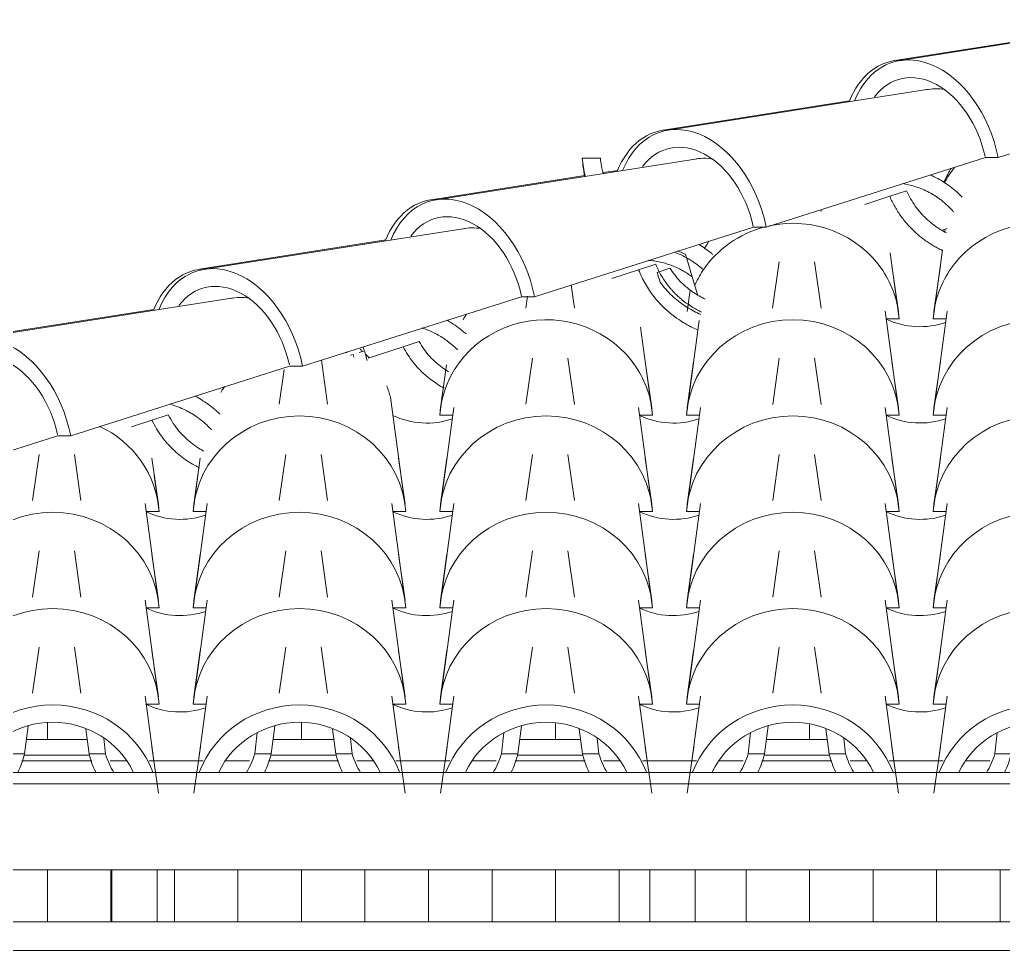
# Model space of a CAD drawing. Header units: millimetres. Extents: x -12976 to 58202, y -2238 to 7407.
# Drawn here: x -10811 to -9726, y 2575 to 3600 of the extents above; entities that cross this region are included whole.
import ezdxf

# ---------------------------------------------------------------- set-up
doc = ezdxf.new("R2010")
doc.units = ezdxf.units.MM
for name, color, linetype, lineweight in [('A-GENM', 13, 'Continuous', 9), ('A-GLAZ-CURT', 52, 'Continuous', 9), ('A-GLAZ-CWMG', 51, 'Continuous', 9), ('A-MASS', 70, 'Continuous', 25), ('A-ROOF', 132, 'Continuous', 9), ('A-ROOF-OTLN', 132, 'Continuous', 9), ('A-ROOF-PATT', 132, 'Continuous', 9)]:
    doc.layers.add(name, color=color, linetype=linetype, lineweight=lineweight)

# ---------------------------------------------------------------- blocks, each defined once
blk = doc.blocks.new('Rectangular Mullion - Ripa-4315949-FACHADA POSTERIOR')
at = {"layer": 'A-GLAZ-CWMG'}
for p, q in [((-10736.1, 2807.1), (-10803.2, 2807.1)), ((-10464.2, 2807.1), (-10531.3, 2807.1)), ((-10192.3, 2807.1), (-10259.4, 2807.1)), ((-9920.4, 2807.1), (-9987.5, 2807.1)), ((-10733.5, 2789.9), (-10805.9, 2789.9)), ((-10461.6, 2789.9), (-10534, 2789.9)), ((-10189.7, 2789.9), (-10262.1, 2789.9)), ((-9917.8, 2789.9), (-9990.2, 2789.9))]:
    blk.add_line(p, q, dxfattribs=at)
blk = doc.blocks.new('Rectangular Mullion - Caibro-4315992-FACHADA POSTERIOR')
at = {"layer": 'A-GLAZ-CWMG'}
for p, q in [((-10708.9, 2663.5), (-10708.9, 2606)), ((-10658.9, 2663.5), (-10708.9, 2663.5)), ((-10658.9, 2606), (-10658.9, 2663.5)), ((-10708.9, 2606), (-10658.9, 2606))]:
    blk.add_line(p, q, dxfattribs=at)
blk = doc.blocks.new('Rectangular Mullion - Caibro-4315993-FACHADA POSTERIOR')
at = {"layer": 'A-GLAZ-CWMG'}
for p, q in [((-10116, 2663.5), (-10116, 2606)), ((-10066, 2663.5), (-10116, 2663.5)), ((-10066, 2606), (-10066, 2663.5)), ((-10116, 2606), (-10066, 2606))]:
    blk.add_line(p, q, dxfattribs=at)
blk = doc.blocks.new('COLONIAL BASE - COLONIAL BASE-4317782-FACHADA POSTERIOR')
at = {"layer": 'A-GLAZ-CURT'}
for p, q in [((-11293.9, 2908.8), (-11286.8, 2858)), ((-11068.2, 2858), (-11061.1, 2908.8)), ((-11157.3, 2783.5), (-11147.7, 2854.7)), ((-10944.3, 2854.7), (-10934.6, 2783.5)), ((-11077.3, 2791.1), (-11073.1, 2821.9)), ((-11281.4, 2818.4), (-11277.7, 2791.1)), ((-11259.7, 2791.1), (-11261.7, 2808)), ((-11095.3, 2791.1), (-11092.5, 2814.6)), ((-11155.2, 2798.8), (-11162.4, 2748)), ((-10929.6, 2748), (-10936.7, 2798.8)), ((-11277.7, 2791.1), (-11259.7, 2791.1)), ((-11095.3, 2791.1), (-11077.3, 2791.1))]:
    blk.add_line(p, q, dxfattribs=at)
for centre, major_axis, start_param, end_param in [((-11046, 2732.6), (117.5, 0), 0.348057, 2.793536), ((-11046, 2732.6), (97.5, 0), 0.425177, 2.716415), ((-11177.5, 2812.9), (102.8, 0), 3.36491, 3.584479), ((-11177.5, 2812.9), (85.3, 0), 3.411763, 3.68386), ((-11177.5, 2812.9), (85.3, 0), 5.740918, 6.013015), ((-11177.5, 2812.9), (102.8, 0), 5.840299, 6.059868)]:
    blk.add_ellipse(centre, major_axis=major_axis, ratio=0.957826, start_param=start_param, end_param=end_param, dxfattribs=at)
blk = doc.blocks.new('COLONIAL BASE - COLONIAL BASE-V51-FACHADA POSTERIOR')
at = {"layer": 'A-GLAZ-CURT'}
for p, q in [((-9934.4, 2908.8), (-9927.3, 2858)), ((-9708.8, 2858), (-9701.6, 2908.8)), ((-9797.9, 2783.5), (-9788.2, 2854.7)), ((-9584.8, 2854.7), (-9575.2, 2783.5)), ((-9717.8, 2791.1), (-9713.7, 2821.9)), ((-9921.9, 2818.4), (-9918.2, 2791.1)), ((-9900.2, 2791.1), (-9902.2, 2808)), ((-9735.9, 2791.1), (-9733, 2814.6)), ((-9795.8, 2798.8), (-9802.9, 2748)), ((-9570.1, 2748), (-9577.3, 2798.8)), ((-9918.2, 2791.1), (-9900.2, 2791.1)), ((-9735.9, 2791.1), (-9717.8, 2791.1))]:
    blk.add_line(p, q, dxfattribs=at)
for centre, major_axis, start_param, end_param in [((-9686.5, 2732.6), (117.5, 0), 0.348057, 2.793536), ((-9686.5, 2732.6), (97.5, 0), 0.425177, 2.716415), ((-9818, 2812.9), (102.8, 0), 3.36491, 3.584479), ((-9818, 2812.9), (85.3, 0), 3.411763, 3.674931), ((-9818, 2812.9), (85.3, 0), 5.740918, 6.013015), ((-9818, 2812.9), (102.8, 0), 5.840299, 6.059868)]:
    blk.add_ellipse(centre, major_axis=major_axis, ratio=0.957826, start_param=start_param, end_param=end_param, dxfattribs=at)
blk = doc.blocks.new('COLONIAL BASE - COLONIAL BASE-V52-FACHADA POSTERIOR')
at = {"layer": 'A-GLAZ-CURT'}
for p, q in [((-11022, 3015), (-11014.9, 2964.1)), ((-10796.3, 2964.1), (-10789.2, 3015)), ((-10891.4, 2845.9), (-10875.8, 2960.8)), ((-10672.4, 2960.8), (-10656.8, 2845.9)), ((-10883.4, 2905), (-10890.5, 2854.2)), ((-10657.7, 2854.2), (-10664.8, 2905)), ((-10877, 2845.9), (-10891.4, 2845.9)), ((-10656.8, 2845.9), (-10671.2, 2845.9))]:
    blk.add_line(p, q, dxfattribs=at)
for centre, major_axis, start_param, end_param in [((-10774.1, 2838.8), (117.5, 0), 0.063873, 3.077719), ((-10905.6, 2919.1), (85.3, 0), 4.253685, 5.051809)]:
    blk.add_ellipse(centre, major_axis=major_axis, ratio=0.957826, start_param=start_param, end_param=end_param, dxfattribs=at)
blk = doc.blocks.new('Colonial cumeeira - hip-4041825-FACHADA POSTERIOR')
at = {"layer": 'A-GENM', "color": 8}
for p, q in [((-9845.8, 3555.4), (-9640.3, 3587.6)), ((-10101.4, 3478.7), (-9895.9, 3510.9)), ((-10357, 3402), (-10187.8, 3428.5)), ((-10167, 3431.8), (-10151.4, 3434.2)), ((-10612.5, 3325.4), (-10407, 3357.6)), ((-10868.1, 3248.7), (-10662.5, 3280.9))]:
    blk.add_line(p, q, dxfattribs=at)
for centre in [(-9819.6, 3441.1), (-10075.1, 3364.4), (-10330.7, 3287.8), (-10586.2, 3211.1)]:
    blk.add_ellipse(centre, major_axis=(-33.8, 112.5), ratio=0.691714, start_param=6.078575, end_param=7.006109, dxfattribs=at)
blk = doc.blocks.new('Colonial cumeeira - hip-4041867-FACHADA POSTERIOR')
at = {"layer": 'A-GENM', "color": 8}
for p, q in [((-9552.8, 3600.4), (-9840.2, 3555.4)), ((-9808.4, 3523.7), (-10095.7, 3478.7)), ((-9732.1, 3448.4), (-9490.6, 3525.1)), ((-9987.6, 3371.8), (-9746.2, 3448.5)), ((-9746.3, 3448.4), (-9732.1, 3448.4)), ((-10063.9, 3447), (-10351.3, 3402)), ((-10243.2, 3295.1), (-10001.7, 3371.8)), ((-10001.8, 3371.8), (-9987.6, 3371.8)), ((-10319.5, 3370.4), (-10606.8, 3325.4)), ((-10575, 3293.7), (-10862.4, 3248.7)), ((-10498.8, 3218.4), (-10257.4, 3295.1)), ((-10257.4, 3295.1), (-10243.2, 3295.1)), ((-10754.3, 3141.8), (-10513, 3218.4)), ((-10512.9, 3218.4), (-10498.8, 3218.4)), ((-11009.9, 3065.1), (-10768.7, 3141.7)), ((-10768.5, 3141.8), (-10754.3, 3141.8))]:
    blk.add_line(p, q, dxfattribs=at)
for centre, major_axis, start_param, end_param in [((-9813.9, 3441.1), (-33.8, 112.5), 4.571652, 6.997772), ((-9813.9, 3441.1), (-28, 93.4), 4.596609, 6.758933), ((-9786, 3426.5), (-28.7, 95.8), 5.937786, 6.240974), ((-10069.5, 3364.4), (-33.8, 112.5), 4.571652, 6.997772), ((-10069.5, 3364.4), (-28, 93.4), 4.593347, 6.758933), ((-10041.6, 3349.8), (-28.7, 95.8), 5.937786, 6.240974), ((-10325, 3287.8), (-33.8, 112.5), 4.571652, 6.997772), ((-10325, 3287.8), (-28, 93.4), 4.590645, 6.758933), ((-10297.1, 3273.1), (-28.7, 95.8), 5.937786, 6.240974), ((-10580.6, 3211.1), (-33.8, 112.5), 4.571652, 6.997772), ((-10580.6, 3211.1), (-28, 93.4), 4.601198, 6.758933), ((-10552.7, 3196.5), (-28.7, 95.8), 5.937786, 6.240974), ((-10836.1, 3134.4), (-33.8, 112.5), 4.571652, 6.997772), ((-10836.1, 3134.4), (-28, 93.4), 4.598502, 6.758933)]:
    blk.add_ellipse(centre, major_axis=major_axis, ratio=0.691714, start_param=start_param, end_param=end_param, dxfattribs=at)

msp = doc.modelspace()

# ---------------------------------------------------------------- hatches: boundary and pattern name
at = {"layer": 'A-ROOF-PATT'}
h = msp.add_hatch(dxfattribs=at)
h.set_pattern_fill('FP_2', color=256, style=0, pattern_type=2)
h.set_pattern_definition([(90, (0, 8754.066), (-70, 4e-15), [])])
h.paths.add_polyline_path([(-6226, 2606), (-5965.8, 2606), (-5965.8, 2663.6), (-6508.7, 2663.5), (-6508.7, 2606), (-6270.7, 2606)])
h.paths.add_polyline_path([(-11724.1, 2606), (-11301.7, 2606), (-11301.7, 2663.6), (-11583.5, 2663.6), (-11775.4, 2606)])
h.paths.add_polyline_path([(-11251.7, 2606), (-10708.9, 2606), (-10708.9, 2663.6), (-11251.7, 2663.5)])
h.paths.add_polyline_path([(-10658.9, 2606), (-10116, 2606), (-10116, 2663.6), (-10658.9, 2663.5)])
h.paths.add_polyline_path([(-1815.6, 2606), (-1815.6, 2663.6), (-2358.5, 2663.5), (-2358.5, 2606), (-1845.4, 2606)])
h.paths.add_polyline_path([(-10066, 2606), (-9523.1, 2606), (-9523.1, 2663.6), (-10066, 2663.5)])
h.paths.add_polyline_path([(-9473.1, 2606), (-8930.2, 2606), (-8930.2, 2663.6), (-9473.1, 2663.5)])
h.paths.add_polyline_path([(-8880.2, 2606), (-8337.3, 2606), (-8337.3, 2663.6), (-8880.2, 2663.5)])
h.paths.add_polyline_path([(-8287.3, 2606), (-7744.4, 2606), (-7744.4, 2663.6), (-8287.3, 2663.5)])
h.paths.add_polyline_path([(-7694.4, 2606), (-7151.6, 2606), (-7151.6, 2663.6), (-7694.4, 2663.5)])
h.paths.add_polyline_path([(-7101.6, 2606), (-6558.7, 2606), (-6558.7, 2663.6), (-7101.6, 2663.5)])
h.paths.add_polyline_path([(-2426.5, 2606), (-2408.5, 2606), (-2408.5, 2663.6), (-2951.4, 2663.5), (-2951.4, 2606), (-2515.9, 2606)])
h.paths.add_polyline_path([(-5915.8, 2606), (-5372.9, 2606), (-5372.9, 2663.6), (-5915.8, 2663.5)])
h.paths.add_polyline_path([(-5322.9, 2606), (-4780, 2606), (-4780, 2663.6), (-5322.9, 2663.5)])
h.paths.add_polyline_path([(-4730, 2606), (-4187.1, 2606), (-4187.1, 2663.6), (-4730, 2663.5)])
h.paths.add_polyline_path([(-4137.1, 2606), (-3594.3, 2606), (-3594.3, 2663.6), (-4137.1, 2663.5)])
h.paths.add_polyline_path([(-3544.3, 2606), (-3001.4, 2606), (-3001.4, 2663.6), (-3544.3, 2663.5)])
h.paths.add_polyline_path([(-5064.4, 2807.1), (-5026.4, 2807.1), (-5027.9, 2818.4), (-5041.2, 2823.2), (-5064.4, 2826), (-5088.4, 2823.1), (-5091.5, 2821.9), (-5093.5, 2807.1), (-5078.6, 2807.1)])
h.paths.add_polyline_path([(-2918.4, 2807.1), (-2851.2, 2807.1), (-2852.7, 2818.4), (-2866.1, 2823.2), (-2889.2, 2826), (-2913.3, 2823.1), (-2916.4, 2821.9), (-2918.2, 2808.3)])
h.paths.add_polyline_path([(-9131.5, 2807.1), (-9104.7, 2807.1), (-9106.3, 2818.4), (-9119.6, 2823.2), (-9142.7, 2826), (-9166.8, 2823.1), (-9169.9, 2821.9), (-9171.9, 2807.1), (-9142.7, 2807.1)])
h.paths.add_polyline_path([(-7790.5, 2807.1), (-7745.3, 2807.1), (-7746.8, 2818.4), (-7760.2, 2823.2), (-7783.3, 2826), (-7807.3, 2823.1), (-7810.4, 2821.9), (-7812.4, 2807.1), (-7797.5, 2807.1)])
h.paths.add_polyline_path([(-5298.2, 2807.1), (-5299.8, 2818.4), (-5313.1, 2823.2), (-5322.9, 2824.4), (-5322.9, 2807.1), (-5307.1, 2807.1)])
h.paths.add_polyline_path([(-3403.8, 2807.1), (-3395, 2807.1), (-3396.5, 2818.4), (-3409.9, 2823.2), (-3433, 2826), (-3457, 2823.1), (-3460.1, 2821.9), (-3462.1, 2807.1), (-3409, 2807.1)])
h.paths.add_polyline_path([(-1830.8, 2807.1), (-1815.6, 2807.1), (-1815.9, 2824.3), (-1825.7, 2823.1), (-1828.8, 2821.9), (-1829.8, 2814.6)])
h.paths.add_polyline_path([(-2102.7, 2807.1), (-2035.5, 2807.1), (-2037.1, 2818.4), (-2050.4, 2823.2), (-2073.6, 2826), (-2097.6, 2823.1), (-2100.7, 2821.9), (-2101.7, 2814.6)])
h.paths.add_polyline_path([(-3938.8, 2807.1), (-3940.3, 2818.4), (-3952.8, 2823.1), (-3976.8, 2826), (-4000.8, 2823.1), (-4003.9, 2821.9), (-4005.9, 2807.1), (-3946.3, 2807.1)])
h.paths.add_polyline_path([(-5570.1, 2807.1), (-5571.7, 2818.4), (-5585, 2823.2), (-5608.1, 2826), (-5632.2, 2823.1), (-5635.3, 2821.9), (-5637.3, 2807.1), (-5578.9, 2807.1)])
h.paths.add_polyline_path([(-11022.9, 2807.1), (-11008, 2807.1), (-11009.5, 2818.4), (-11022.9, 2823.2), (-11044.6, 2825.3), (-11044.6, 2807.1), (-11033.2, 2807.1)])
h.paths.add_polyline_path([(-8880.2, 2807.1), (-8832.8, 2807.1), (-8834.4, 2818.4), (-8847.7, 2823.2), (-8870.9, 2826), (-8880.2, 2824.9), (-8880.2, 2823.1)])
h.paths.add_polyline_path([(-9385.4, 2807.1), (-9376.6, 2807.1), (-9378.2, 2818.4), (-9391.5, 2823.2), (-9414.6, 2826), (-9438.7, 2823.1), (-9441.8, 2821.9), (-9443.8, 2807.1), (-9390.6, 2807.1)])
h.paths.add_polyline_path([(-4792.5, 2807.1), (-4780, 2807.1), (-4780, 2824.5), (-4792.5, 2826), (-4816.5, 2823.1), (-4819.6, 2821.9), (-4821.6, 2807.1), (-4806.7, 2807.1)])
h.paths.add_polyline_path([(-9929.2, 2807.1), (-9920.4, 2807.1), (-9921.9, 2818.4), (-9936.1, 2823.3), (-9958.4, 2826), (-9982.4, 2823.1), (-9985.5, 2821.9), (-9987.5, 2807.1), (-9934.4, 2807.1)])
h.paths.add_polyline_path([(-5842, 2807.1), (-5843.6, 2818.4), (-5856.9, 2823.2), (-5880, 2826), (-5904.1, 2823.1), (-5907.2, 2821.9), (-5909.2, 2807.1), (-5850.8, 2807.1)])
h.paths.add_polyline_path([(-6122.7, 2807.1), (-6113.9, 2807.1), (-6115.5, 2818.4), (-6128.8, 2823.2), (-6151.9, 2826), (-6176, 2823.1), (-6179.1, 2821.9), (-6181.1, 2807.1), (-6127.9, 2807.1)])
h.paths.add_polyline_path([(-3666.9, 2807.1), (-3668.4, 2818.4), (-3680.9, 2823.1), (-3704.9, 2826), (-3728.9, 2823.1), (-3732, 2821.9), (-3734, 2807.1), (-3675.7, 2807.1)])
h.paths.add_polyline_path([(-10788.3, 2807.1), (-10736.1, 2807.1), (-10737.6, 2818.4), (-10750.1, 2823.1), (-10774.1, 2826), (-10798.1, 2823.1), (-10801.2, 2821.9), (-10803.2, 2807.1), (-10798.1, 2807.1)])
h.paths.add_polyline_path([(-8599, 2807.1), (-8560.9, 2807.1), (-8562.5, 2818.4), (-8575.8, 2823.2), (-8599, 2826), (-8623, 2823.1), (-8626.1, 2821.9), (-8628.1, 2807.1), (-8613.2, 2807.1)])
h.paths.add_polyline_path([(-2617.3, 2807.1), (-2584.6, 2807.1), (-2584.6, 2819.8), (-2594.2, 2823.2), (-2617.3, 2826), (-2641.4, 2823.1), (-2644.5, 2821.9), (-2646.5, 2807.1), (-2631.6, 2807.1)])
h.paths.add_polyline_path([(-6394.6, 2807.1), (-6385.8, 2807.1), (-6387.3, 2818.4), (-6400.7, 2823.2), (-6423.8, 2826), (-6449.5, 2822.5), (-6450.9, 2821.9), (-6453, 2807.1), (-6399.8, 2807.1)])
h.paths.add_polyline_path([(-10526.2, 2807.1), (-10464.2, 2807.1), (-10465.7, 2818.4), (-10478.2, 2823.1), (-10502.2, 2826), (-10526.2, 2823.1), (-10529.3, 2821.9), (-10531.3, 2807.1)])
h.paths.add_polyline_path([(-4520.6, 2807.1), (-4482.6, 2807.1), (-4484.1, 2818.4), (-4497.5, 2823.2), (-4520.6, 2826), (-4544.6, 2823.1), (-4547.7, 2821.9), (-4549.7, 2807.1), (-4534.8, 2807.1)])
h.paths.add_polyline_path([(-2316.2, 2807.1), (-2307.4, 2807.1), (-2309, 2818.4), (-2322.3, 2823.2), (-2345.4, 2826), (-2358.5, 2824.4), (-2358.5, 2807.1), (-2321.4, 2807.1)])
h.paths.add_polyline_path([(-8337.3, 2807.1), (-8337.3, 2824.8), (-8351.1, 2823.1), (-8354.2, 2821.9), (-8356.2, 2807.1), (-8341.3, 2807.1)])
h.paths.add_polyline_path([(-6666.5, 2807.1), (-6657.7, 2807.1), (-6659.2, 2818.4), (-6673, 2823.3), (-6695.7, 2826), (-6714.6, 2823.7), (-6714.6, 2807.1), (-6671.7, 2807.1)])
h.paths.add_polyline_path([(-3190.3, 2807.1), (-3123.1, 2807.1), (-3124.6, 2818.4), (-3138, 2823.2), (-3161.1, 2826), (-3186.4, 2822.6), (-3188.2, 2821.9), (-3189.2, 2814.6)])
h.paths.add_polyline_path([(-9657.3, 2807.1), (-9648.5, 2807.1), (-9650, 2818.4), (-9663.4, 2823.2), (-9686.5, 2826), (-9712.6, 2822.3), (-9713.7, 2821.9), (-9715.7, 2807.1), (-9662.5, 2807.1)])
h.paths.add_polyline_path([(-4277.8, 2807.1), (-4210.7, 2807.1), (-4212.2, 2818.4), (-4224.7, 2823.1), (-4248.7, 2826), (-4272.7, 2823.1), (-4275.8, 2821.9), (-4276.8, 2814.6)])
h.paths.add_polyline_path([(-7525.6, 2807.1), (-7473.4, 2807.1), (-7474.9, 2818.4), (-7487.4, 2823.1), (-7511.4, 2826), (-7535.4, 2823.1), (-7538.5, 2821.9), (-7540.5, 2807.1), (-7535.4, 2807.1)])
h.paths.add_polyline_path([(-6929.6, 2807.1), (-6931.1, 2818.4), (-6943.6, 2823.1), (-6967.6, 2826), (-6991.6, 2823.1), (-6994.7, 2821.9), (-6996.7, 2807.1), (-6938.4, 2807.1)])
h.paths.add_polyline_path([(-8069.4, 2807.1), (-8017.2, 2807.1), (-8018.7, 2818.4), (-8032, 2823.2), (-8055.2, 2826), (-8079.2, 2823.1), (-8082.3, 2821.9), (-8084.3, 2807.1), (-8079.2, 2807.1)])
h.paths.add_polyline_path([(-10254.3, 2807.1), (-10192.3, 2807.1), (-10193.8, 2818.4), (-10206.3, 2823.1), (-10230.3, 2826), (-10254.3, 2823.1), (-10257.4, 2821.9), (-10259.4, 2807.1)])
h.paths.add_polyline_path([(-7201.5, 2807.1), (-7203, 2818.4), (-7215.5, 2823.1), (-7239.5, 2826), (-7263.5, 2823.1), (-7266.6, 2821.9), (-7268.6, 2807.1), (-7209.4, 2807.1)])

# ---------------------------------------------------------------- linework, layer by layer
at = {"layer": 'A-GLAZ-CURT'}
for p, q in [((-10187.7, 3427.6), (-10190.5, 3447.8)), ((-10190.5, 3447.8), (-10170.4, 3447.8)), ((-10187.9, 3427.5), (-10189.6, 3439.6)), ((-9878.9, 3396.8), (-9851.6, 3405.7)), ((-9851.6, 3405.7), (-9833, 3411.8)), ((-9927.6, 3390.7), (-9927.3, 3388.8)), ((-9793.6, 3368.3), (-9788.1, 3370.1)), ((-9790.8, 3366.6), (-9790.5, 3368.9)), ((-10076.8, 3341.8), (-10069.4, 3317.1)), ((-9851, 3343.3), (-9841.2, 3270.6)), ((-9803.8, 3270.6), (-9793.5, 3346.6)), ((-10128.4, 3324.8), (-10109.5, 3331)), ((-9980.7, 3282.6), (-9973.5, 3333.4)), ((-9842, 3278.8), (-9849.2, 3329.6)), ((-9795.8, 3329.6), (-9802.9, 3278.8)), ((-10157.7, 3315.2), (-10128.4, 3324.8)), ((-10108, 3321.9), (-10093.8, 3326.5)), ((-10104.7, 3311.2), (-10108, 3321.9)), ((-10202.7, 3308), (-10199.2, 3282.6)), ((-10063.5, 3297.5), (-10069.4, 3317.1)), ((-10071.5, 3302.3), (-10074.8, 3278.8)), ((-10252.6, 3282.6), (-10250.8, 3295.7)), ((-9856.7, 3279.3), (-9841.2, 3164.4)), ((-10075.7, 3164.4), (-10061.5, 3268.8)), ((-9841.2, 3270.6), (-9855.5, 3270.6)), ((-9789.4, 3270.6), (-9803.8, 3270.6)), ((-10126.2, 3261.5), (-10113, 3164.4)), ((-10387.9, 3239.9), (-10370.3, 3245.7)), ((-10446, 3230.5), (-10442.8, 3231.5)), ((-10436.2, 3233.7), (-10430.6, 3235.5)), ((-10430.8, 3236.1), (-10431.8, 3239.5)), ((-10427.4, 3224.7), (-10430.6, 3235.5)), ((-10426.4, 3227.3), (-10387.9, 3239.9)), ((-10477.9, 3225.1), (-10471.1, 3176.5)), ((-10252.6, 3176.5), (-10245.4, 3227.3)), ((-10113.9, 3172.6), (-10121, 3223.5)), ((-10067.7, 3223.5), (-10074.8, 3172.6)), ((-9842, 3172.6), (-9849.2, 3223.5)), ((-10524.4, 3176.5), (-10519.1, 3214.9)), ((-10340.1, 3219.9), (-10346.7, 3172.6)), ((-10402, 3184.2), (-10384.9, 3058.2)), ((-10347.6, 3164.4), (-10345.2, 3182.1)), ((-10347.6, 3058.2), (-10332, 3173.1)), ((-10128.6, 3173.1), (-10113, 3058.2)), ((-10687.2, 3151.6), (-10664.7, 3158.9)), ((-10664.7, 3158.9), (-10646.7, 3164.8)), ((-10333.2, 3164.4), (-10347.6, 3164.4)), ((-10113, 3164.4), (-10127.4, 3164.4)), ((-10061.3, 3164.4), (-10075.7, 3164.4)), ((-9841.2, 3164.4), (-9855.5, 3164.4)), ((-10796.3, 3070.3), (-10789.2, 3121.1)), ((-10657.7, 3066.5), (-10664.8, 3117.3)), ((-10611.5, 3117.3), (-10618.6, 3066.5)), ((-10385.8, 3066.5), (-10392.9, 3117.3)), ((-10339.6, 3117.3), (-10346.7, 3066.5)), ((-10113.9, 3066.5), (-10121, 3117.3)), ((-10662.2, 3097.9), (-10656.8, 3058.2)), ((-10619.5, 3058.2), (-10613.7, 3100.7)), ((-10672.4, 3067), (-10656.8, 2952.1)), ((-10656.8, 3058.2), (-10671.2, 3058.2)), ((-10605.1, 3058.2), (-10619.5, 3058.2)), ((-10384.9, 3058.2), (-10399.3, 3058.2)), ((-10333.2, 3058.2), (-10347.6, 3058.2)), ((-10113, 3058.2), (-10127.4, 3058.2)), ((-10657.7, 2960.3), (-10664.8, 3011.2)), ((-10656.8, 2952.1), (-10671.2, 2952.1))]:
    msp.add_line(p, q, dxfattribs=at)
for centre, major_axis, start_param, end_param in [((-10073.2, 3455), (117.5, 0), 3.205466, 3.387435), ((-10073.2, 3455), (97.5, 0), 3.218592, 3.404761), ((-9686.5, 3369.5), (117.5, 0), 2.490808, 2.672952), ((-9958.4, 3263.4), (117.5, 0), 0.566181, 1.79609), ((-9686.5, 3263.4), (117.5, 0), 0.063873, 2.575412), ((-9958.4, 3263.4), (117.5, 0), 1.836557, 2.575412), ((-9958.4, 3263.4), (117.5, 0), 2.575415, 2.744618), ((-9958.4, 3263.4), (117.5, 0), 0.063873, 0.566178), ((-9686.5, 3263.4), (117.5, 0), 2.575415, 3.077719), ((-10230.3, 3157.2), (117.5, 0), 0.566181, 3.077719), ((-9958.4, 3157.2), (117.5, 0), 0.063873, 3.077719), ((-9818, 3343.7), (85.3, 0), 4.253685, 5.051809), ((-10502.2, 3162.4), (102.8, 0), 0.827578, 0.861983), ((-10502.2, 3162.4), (102.8, 0), 0.727108, 0.774707), ((-10230.3, 3157.2), (117.5, 0), 0.063873, 0.565558), ((-10502.2, 3162.4), (102.8, 0), 0.223318, 0.358535), ((-10502.2, 3051.1), (117.5, 0), 0.063873, 3.077719), ((-10361.8, 3237.5), (85.3, 0), 4.253685, 5.051809), ((-10230.3, 3051.1), (117.5, 0), 0.063873, 3.077719), ((-10089.9, 3237.5), (85.3, 0), 4.253685, 5.051809), ((-10774.1, 3051.1), (117.5, 0), 0.063873, 1.118572), ((-10774.1, 2944.9), (117.5, 0), 0.063873, 3.077719), ((-10633.7, 3131.4), (85.3, 0), 4.253685, 5.051809), ((-10361.8, 3131.4), (85.3, 0), 4.253685, 5.051809)]:
    msp.add_ellipse(centre, major_axis=major_axis, ratio=0.957826, start_param=start_param, end_param=end_param, dxfattribs=at)
for points, knots in [([(-9807.1, 3429.3), (-9805.5, 3428.7), (-9801.4, 3426.7), (-9794.6, 3423.1), (-9787, 3418.1), (-9780.8, 3413.3), (-9776, 3409.1), (-9773.4, 3406.5), (-9771.9, 3405), (-9771.6, 3404.7)], [-0.2105163, -0.2105163, -0.2105163, -0.2105163, -0.1944444, -0.1666667, -0.1388889, -0.1111111, -0.0972222, -0.0833333, -0.0795822, -0.0795822, -0.0795822, -0.0795822]), ([(-9784, 3436.2), (-9784.6, 3435.3), (-9786, 3432.8), (-9788.2, 3428.7), (-9790.2, 3424.8), (-9791.4, 3422.4), (-9791.7, 3421.6)], [-0.11960436, -0.11960436, -0.11960436, -0.11960436, -0.11111111, -0.09722222, -0.08333333, -0.07687048, -0.07687048, -0.07687048, -0.07687048]), ([(-9780.9, 3388.2), (-9781.6, 3389), (-9784.2, 3392.1), (-9788.1, 3395.9), (-9792.5, 3399.7), (-9795.9, 3402.4), (-9799.3, 3404.8), (-9804, 3407.8), (-9810, 3411.1), (-9817.2, 3414.3), (-9826.3, 3417.5), (-9833, 3419), (-9837.2, 3419.7)], [-0.9478574, -0.9478574, -0.9478574, -0.9478574, -0.9375, -0.90625, -0.890625, -0.875, -0.859375, -0.84375, -0.8125, -0.78125, -0.75, -0.6964503, -0.6964503, -0.6964503, -0.6964503]), ([(-9793.7, 3346.1), (-9794.4, 3346.4), (-9796.6, 3347.5), (-9800.4, 3349.5), (-9805.1, 3352.2), (-9809.7, 3355.2), (-9814.3, 3358.4), (-9818.8, 3361.9), (-9823.1, 3365.7), (-9827.3, 3369.8), (-9831.5, 3374.1), (-9835.5, 3378.7), (-9840.4, 3385.2), (-9845.9, 3394), (-9849.8, 3401.7), (-9851.6, 3405.7)], [-0.3997831, -0.3997831, -0.3997831, -0.3997831, -0.3888889, -0.3611111, -0.3333333, -0.3055556, -0.2777778, -0.25, -0.2222222, -0.1944444, -0.1666667, -0.1388889, -0.1111111, -0.0555556, 0, 0, 0, 0]), ([(-9833, 3411.8), (-9831.7, 3408.8), (-9828.7, 3402.9), (-9823.6, 3394.9), (-9818.8, 3388.8), (-9814.6, 3384.3), (-9810.4, 3380.1), (-9805.9, 3376.3), (-9801.3, 3372.8), (-9796.7, 3369.6), (-9792.6, 3367.2), (-9789.7, 3365.6), (-9789.1, 3365.3)], [-1, -1, -1, -1, -0.95, -0.9, -0.85, -0.825, -0.8, -0.75, -0.725, -0.7, -0.65, -0.6392361, -0.6392361, -0.6392361, -0.6392361]), ([(-10061.8, 3352.6), (-10059.5, 3351.1), (-10054.7, 3348), (-10049.6, 3344.1), (-10046.9, 3341.8), (-10046.4, 3341.4)], [-0.4977138, -0.4977138, -0.4977138, -0.4977138, -0.4375, -0.375, -0.3625766, -0.3625766, -0.3625766, -0.3625766]), ([(-10050.9, 3356.3), (-10051.1, 3355.9), (-10052.7, 3353.3), (-10054.3, 3350.7), (-10055.6, 3348.4)], [-0.16124109, -0.16124109, -0.16124109, -0.16124109, -0.15789474, -0.13709723, -0.13709723, -0.13709723, -0.13709723]), ([(-10057.5, 3325.1), (-10057.9, 3325.5), (-10059.9, 3327.2), (-10063.9, 3330.5), (-10069.8, 3334.6), (-10078.1, 3339.5), (-10084.3, 3342.4), (-10088.4, 3344)], [-0.6403303, -0.6403303, -0.6403303, -0.6403303, -0.625, -0.5714286, -0.5, -0.4285714, -0.2987773, -0.2987773, -0.2987773, -0.2987773]), ([(-10069.4, 3317.1), (-10072.7, 3319.5), (-10077.7, 3322.8), (-10084.6, 3326.4), (-10089.9, 3328.7), (-10095.1, 3330.7), (-10102.2, 3332.8), (-10109.7, 3334.4), (-10115.5, 3335.1), (-10117.7, 3335.2)], [-1, -1, -1, -1, -0.9464286, -0.9196429, -0.8928571, -0.8660714, -0.8392857, -0.7857143, -0.7517045, -0.7517045, -0.7517045, -0.7517045]), ([(-10109.5, 3331), (-10107.9, 3327), (-10105.2, 3321.4), (-10101, 3314.4), (-10097.5, 3309.4), (-10094.4, 3305.5), (-10091.9, 3302.5), (-10089.3, 3299.7), (-10085.8, 3296.3), (-10081.2, 3292.1), (-10075.8, 3288), (-10068.3, 3283), (-10062.7, 3279.9), (-10059.1, 3278.2)], [-1, -1, -1, -1, -0.85, -0.775, -0.7, -0.625, -0.5875, -0.55, -0.475, -0.4, -0.3, -0.2, -0.0251574, -0.0251574, -0.0251574, -0.0251574]), ([(-10063.3, 3258.5), (-10065.5, 3259.4), (-10069.3, 3261.2), (-10074.7, 3264), (-10081.1, 3267.7), (-10089.9, 3273.6), (-10098.8, 3281.2), (-10106.3, 3288.9), (-10113.3, 3297.2), (-10121.3, 3308.9), (-10126.2, 3319.3), (-10128.4, 3324.8)], [-0.8594182, -0.8594182, -0.8594182, -0.8594182, -0.7857143, -0.7321429, -0.6785714, -0.5714286, -0.4285714, -0.3571429, -0.2857143, -0.1428571, 0, 0, 0, 0]), ([(-10093.8, 3326.5), (-10092.1, 3323.9), (-10088.6, 3318.9), (-10082.9, 3312.2), (-10077.7, 3307.3), (-10073.4, 3303.8), (-10070.1, 3301.3), (-10066.8, 3299), (-10062.2, 3296.2), (-10058.2, 3294.1), (-10055.4, 3292.7), (-10054.9, 3292.5)], [-1, -1, -1, -1, -0.96875, -0.9375, -0.90625, -0.890625, -0.875, -0.859375, -0.84375, -0.8125, -0.805594, -0.805594, -0.805594, -0.805594]), ([(-10059.8, 3275.5), (-10060.4, 3275.7), (-10063.6, 3277.1), (-10069.4, 3280), (-10077.1, 3284.6), (-10084.6, 3290), (-10091.8, 3296.2), (-10098.5, 3303.2), (-10102.7, 3308.4), (-10104.7, 3311.2)], [-0.1830284, -0.1830284, -0.1830284, -0.1830284, -0.1764706, -0.1470588, -0.1176471, -0.0882353, -0.0588235, -0.0294118, 0, 0, 0, 0]), ([(-10339.7, 3269.2), (-10339.4, 3269.1), (-10336.4, 3267.3), (-10330.7, 3263.7), (-10324.1, 3258.7), (-10320.1, 3255.4), (-10318.8, 3254.2), (-10318.7, 3254.1)], [-0.2963818, -0.2963818, -0.2963818, -0.2963818, -0.2916667, -0.25, -0.2083333, -0.1875, -0.186197, -0.186197, -0.186197, -0.186197]), ([(-10327.8, 3236.4), (-10329.2, 3237.8), (-10332.5, 3240.9), (-10336.8, 3244.4), (-10340.6, 3247.2), (-10344.5, 3249.9), (-10349.4, 3252.9), (-10355.5, 3256), (-10361.4, 3258.6), (-10365.4, 3260), (-10367.4, 3260.7)], [-0.8538043, -0.8538043, -0.8538043, -0.8538043, -0.8263889, -0.7916667, -0.7743056, -0.7569444, -0.7222222, -0.6875, -0.6527778, -0.619746, -0.619746, -0.619746, -0.619746]), ([(-10370.3, 3245.7), (-10368.5, 3242.6), (-10364.8, 3236.8), (-10358.7, 3229.1), (-10352.9, 3223.5), (-10348.1, 3219.4), (-10343.6, 3215.9), (-10340.1, 3213.6), (-10337.8, 3212.3)], [-1, -1, -1, -1, -0.9669118, -0.9338235, -0.9007353, -0.8841912, -0.8676471, -0.8385391, -0.8385391, -0.8385391, -0.8385391]), ([(-10342.7, 3194.2), (-10345.1, 3195.5), (-10349.9, 3198.4), (-10357.1, 3203.4), (-10363, 3208.2), (-10367.5, 3212.4), (-10371.9, 3216.9), (-10377.2, 3223), (-10382.8, 3231), (-10386.3, 3236.9), (-10387.9, 3239.9)], [-0.1828286, -0.1828286, -0.1828286, -0.1828286, -0.1578947, -0.1315789, -0.1052632, -0.0921053, -0.0789474, -0.0526316, -0.0263158, 0, 0, 0, 0]), ([(-10584.6, 3196.1), (-10585.5, 3194.9), (-10587, 3192.7), (-10588.4, 3190.5), (-10589, 3189.6)], [-0.27137612, -0.27137612, -0.27137612, -0.27137612, -0.25, -0.23460374, -0.23460374, -0.23460374, -0.23460374]), ([(-10599, 3148.2), (-10600.8, 3150.2), (-10603.8, 3153.2), (-10608.1, 3157.2), (-10613.2, 3161.3), (-10618.5, 3164.9), (-10623.8, 3168), (-10629.3, 3170.9), (-10636.2, 3173.8), (-10642, 3175.8), (-10645, 3176.6), (-10645.3, 3176.7)], [-0.9257327, -0.9257327, -0.9257327, -0.9257327, -0.9007353, -0.8841912, -0.8676471, -0.8345588, -0.8180147, -0.8014706, -0.7683824, -0.7352941, -0.7321173, -0.7321173, -0.7321173, -0.7321173]), ([(-10617.3, 3185.6), (-10616.3, 3185.1), (-10612.7, 3183.1), (-10606.6, 3179.3), (-10600.3, 3174.7), (-10595.3, 3170.7), (-10592.3, 3167.9), (-10590.4, 3166.1), (-10589.8, 3165.5)], [-0.19398716, -0.19398716, -0.19398716, -0.19398716, -0.18421053, -0.15789474, -0.13157895, -0.11842105, -0.10526316, -0.09787053, -0.09787053, -0.09787053, -0.09787053]), ([(-10612.3, 3106.4), (-10614.2, 3107.3), (-10618.7, 3109.7), (-10625.8, 3114), (-10632.1, 3118.6), (-10637, 3122.6), (-10640.6, 3125.9), (-10644.1, 3129.3), (-10648.7, 3134.2), (-10654, 3140.8), (-10659.7, 3149.4), (-10663.1, 3155.7), (-10664.7, 3158.9)], [-0.2032058, -0.2032058, -0.2032058, -0.2032058, -0.1842105, -0.1578947, -0.1315789, -0.1184211, -0.1052632, -0.0921053, -0.0789474, -0.0526316, -0.0263158, 0, 0, 0, 0]), ([(-10646.7, 3164.8), (-10645, 3161.5), (-10641.3, 3155.2), (-10635.1, 3146.8), (-10629.2, 3140.6), (-10624.2, 3136.2), (-10619.2, 3132.1), (-10613.9, 3128.5), (-10609.6, 3125.9), (-10608, 3125.1), (-10607.7, 3124.9)], [-1, -1, -1, -1, -0.9669118, -0.9338235, -0.9007353, -0.8841912, -0.8676471, -0.8345588, -0.8180147, -0.8147119, -0.8147119, -0.8147119, -0.8147119])]:
    msp.add_open_spline(points, degree=3, knots=knots, dxfattribs=at)
for points in [[(-10085.4, 3345.5), (-10082.5, 3344.4), (-10079.7, 3343.2), (-10076.8, 3341.8)], [(-10318, 3275.9), (-10319.3, 3273.9), (-10320.6, 3271.8), (-10321.9, 3269.7)], [(-10449.6, 3234.3), (-10450.2, 3233.9), (-10450.7, 3233.5), (-10451.3, 3233.1)], [(-10442.8, 3231.5), (-10442.6, 3230.5), (-10442.4, 3229.5), (-10442.2, 3228.5)]]:
    msp.add_open_spline(points, degree=3, dxfattribs=at)
at = {"layer": 'A-ROOF'}
for p, q in [((-11775.4, 2606), (-1784.6, 2606)), ((-1784.6, 2574.7), (-11844.6, 2574.7))]:
    msp.add_line(p, q, dxfattribs=at)
at = {"layer": 'A-ROOF-OTLN'}
for p, q in [((-10731.1, 2783.5), (-10808.2, 2783.5)), ((-10692.4, 2783.5), (-10710.9, 2783.5)), ((-10608.4, 2783.5), (-10667.8, 2783.5)), ((-10557.1, 2783.5), (-10583.9, 2783.5)), ((-10459.2, 2783.5), (-10536.4, 2783.5)), ((-10420.5, 2783.5), (-10439.1, 2783.5)), ((-10336.5, 2783.5), (-10395.9, 2783.5)), ((-10285.2, 2783.5), (-10312, 2783.5)), ((-10187.3, 2783.5), (-10264.5, 2783.5)), ((-10148.6, 2783.5), (-10167.2, 2783.5)), ((-10064.6, 2783.5), (-10124, 2783.5)), ((-10013.3, 2783.5), (-10040.1, 2783.5)), ((-9915.4, 2783.5), (-9992.6, 2783.5)), ((-9876.7, 2783.5), (-9895.3, 2783.5)), ((-9792.7, 2783.5), (-9852.1, 2783.5)), ((-9741.4, 2783.5), (-9768.2, 2783.5)), ((-1784.6, 2770.8), (-11964.6, 2770.8)), ((-1784.6, 2758.1), (-11964.6, 2758.1)), ((-1784.6, 2663.6), (-11913.8, 2663.6))]:
    msp.add_line(p, q, dxfattribs=at)

# ---------------------------------------------------------------- block references
at = {"layer": 'A-GENM', "color": 7}
msp.add_blockref('Colonial cumeeira - hip-4041825-FACHADA POSTERIOR', (0, 0), dxfattribs=at)
at = {"layer": 'A-GLAZ-CURT'}
for name, p in [('COLONIAL BASE - COLONIAL BASE-V52-FACHADA POSTERIOR', (1087.6, 318.5)), ('COLONIAL BASE - COLONIAL BASE-V52-FACHADA POSTERIOR', (815.7, 212.3)), ('COLONIAL BASE - COLONIAL BASE-V52-FACHADA POSTERIOR', (1087.6, 212.3)), ('COLONIAL BASE - COLONIAL BASE-V52-FACHADA POSTERIOR', (271.9, 106.2)), ('COLONIAL BASE - COLONIAL BASE-V52-FACHADA POSTERIOR', (543.8, 106.2)), ('COLONIAL BASE - COLONIAL BASE-V52-FACHADA POSTERIOR', (815.7, 106.2)), ('COLONIAL BASE - COLONIAL BASE-V52-FACHADA POSTERIOR', (1087.6, 106.2)), ('COLONIAL BASE - COLONIAL BASE-V52-FACHADA POSTERIOR', (0, 0)), ('COLONIAL BASE - COLONIAL BASE-V52-FACHADA POSTERIOR', (271.9, 0)), ('COLONIAL BASE - COLONIAL BASE-V52-FACHADA POSTERIOR', (543.8, 0)), ('COLONIAL BASE - COLONIAL BASE-V52-FACHADA POSTERIOR', (815.7, 0)), ('COLONIAL BASE - COLONIAL BASE-V52-FACHADA POSTERIOR', (1087.6, 0)), ('COLONIAL BASE - COLONIAL BASE-4317782-FACHADA POSTERIOR', (271.9, 0)), ('COLONIAL BASE - COLONIAL BASE-4317782-FACHADA POSTERIOR', (543.8, 0)), ('COLONIAL BASE - COLONIAL BASE-4317782-FACHADA POSTERIOR', (815.7, 0)), ('COLONIAL BASE - COLONIAL BASE-4317782-FACHADA POSTERIOR', (1087.6, 0)), ('COLONIAL BASE - COLONIAL BASE-V51-FACHADA POSTERIOR', (0, 0))]:
    msp.add_blockref(name, p, dxfattribs=at)
at = {"layer": 'A-GLAZ-CWMG'}
for name in ['Rectangular Mullion - Ripa-4315949-FACHADA POSTERIOR', 'Rectangular Mullion - Caibro-4315992-FACHADA POSTERIOR', 'Rectangular Mullion - Caibro-4315993-FACHADA POSTERIOR']:
    msp.add_blockref(name, (0, 0), dxfattribs=at)
at = {"layer": 'A-MASS'}
msp.add_blockref('Colonial cumeeira - hip-4041867-FACHADA POSTERIOR', (0, 0), dxfattribs=at)

doc.saveas('drawing.dxf')
